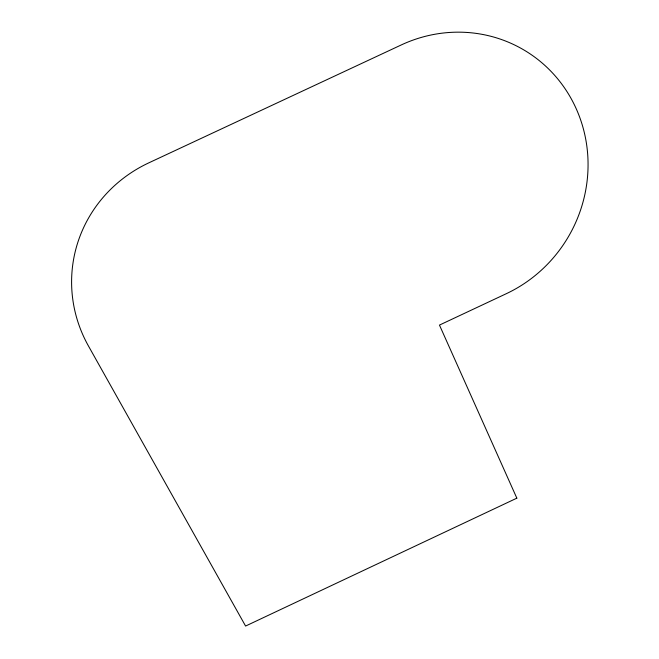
<?xml version="1.0" encoding="UTF-8"?>
<svg xmlns="http://www.w3.org/2000/svg" width="659" height="659" viewBox="0 0 659 659"><rect width="100%" height="100%" fill="white"/><g stroke="black" fill="none" stroke-linecap="round" stroke-linejoin="round"><path stroke-width="0.99" d="M516.845 498.163L245.585 626.05L88.454 345.991A138.851 133.637 7.8 0 1 148.802 162.855L401.265 44.944A138.571 133.06 -60.2 0 1 577.391 111.429A138.571 133.06 -60.2 0 1 506.244 293.725L439.462 325.085L516.845 498.163"/></g></svg>
